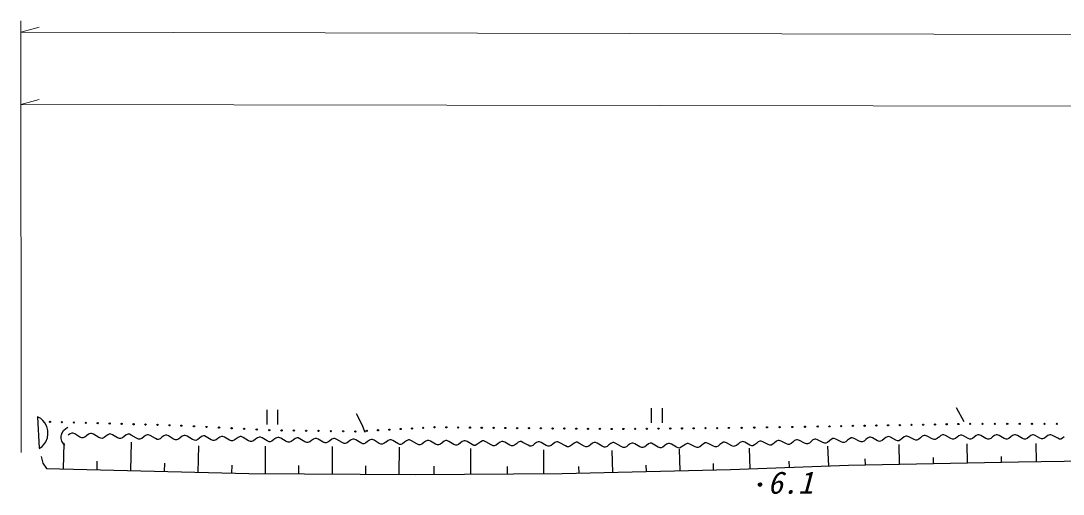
# Model space of a CAD drawing. Units: millimetres on the paper. Extents: x 40 to 680, y 20 to 380.
# Drawn here: x 332.6 to 418.3, y 288.2 to 327.1 of the extents above; entities that cross this region are included whole.
import ezdxf
from ezdxf.enums import TextEntityAlignment as Align

# ---------------------------------------------------------------- set-up
doc = ezdxf.new("R2010")
doc.units = ezdxf.units.MM
doc.layers.add('M-BGD', color=7, linetype='Continuous', lineweight=25)
doc.layers.add('M-STR-HTXT', color=7, linetype='Continuous', lineweight=13)
doc.styles.add('ＭＳ ゴシック', font='')
doc.styles.get('ＭＳ ゴシック').set_extended_font_data('MS Gothic')

msp = doc.modelspace()

# ---------------------------------------------------------------- linework, layer by layer
at = {"layer": 'M-BGD'}
for p, q in [((352.856, 295.157), (352.856, 293.957)), ((353.768, 293.957), (353.768, 295.157)), ((360.182, 294.858), (360.673, 293.975)), ((384.452, 295.31), (384.452, 294.11)), ((385.364, 294.11), (385.364, 295.31)), ((409.507, 295.349), (410.145, 294.22)), ((334.004, 294.588), (334.127, 292.011)), ((334.271, 294.445), (334.004, 294.588)), ((334.435, 294.296), (334.271, 294.445)), ((334.6, 294.096), (334.435, 294.296)), ((334.771, 293.792), (334.6, 294.096)), ((360.673, 293.975), (360.918, 293.337)), ((334.838, 293.482), (334.771, 293.792)), ((334.816, 292.857), (334.853, 293.171)), ((334.853, 293.171), (334.838, 293.482)), ((335.948, 292.994), (335.966, 293.113)), ((335.966, 293.113), (336.023, 293.286)), ((336.023, 293.286), (336.144, 293.48)), ((336.144, 293.48), (336.32, 293.635)), ((336.32, 293.635), (336.486, 293.731)), ((336.684, 293.191), (336.531, 293.074)), ((336.835, 293.248), (336.684, 293.191)), ((336.925, 293.246), (336.835, 293.248)), ((337.073, 293.183), (336.925, 293.246)), ((337.488, 292.934), (337.073, 293.183)), ((338.031, 293.042), (337.878, 292.926)), ((338.193, 293.167), (338.031, 293.042)), ((338.355, 293.228), (338.193, 293.167)), ((338.451, 293.226), (338.355, 293.228)), ((338.609, 293.158), (338.451, 293.226)), ((339.052, 292.893), (338.609, 293.158)), ((339.783, 293.125), (339.63, 293.009)), ((339.934, 293.182), (339.783, 293.125)), ((340.024, 293.18), (339.934, 293.182)), ((340.173, 293.117), (340.024, 293.18)), ((340.588, 292.868), (340.173, 293.117)), ((341.293, 293.102), (341.13, 292.977)), ((341.454, 293.162), (341.293, 293.102)), ((341.55, 293.16), (341.454, 293.162)), ((341.709, 293.093), (341.55, 293.16)), ((342.151, 292.827), (341.709, 293.093)), ((342.882, 293.06), (342.73, 292.943)), ((343.033, 293.117), (342.882, 293.06)), ((343.123, 293.115), (343.033, 293.117)), ((343.272, 293.052), (343.123, 293.115)), ((343.687, 292.803), (343.272, 293.052)), ((344.382, 293.028), (344.229, 292.912)), ((344.533, 293.085), (344.382, 293.028)), ((344.623, 293.083), (344.533, 293.085)), ((344.772, 293.02), (344.623, 293.083)), ((345.187, 292.771), (344.772, 293.02)), ((346.053, 293.065), (345.892, 293.004)), ((346.149, 293.063), (346.053, 293.065)), ((346.308, 292.996), (346.149, 293.063)), ((347.632, 293.02), (347.481, 292.963)), ((347.722, 293.018), (347.632, 293.02)), ((347.871, 292.955), (347.722, 293.018)), ((405.471, 293.016), (405.381, 293.013)), ((405.623, 292.961), (405.471, 293.016)), ((406.88, 293.065), (406.732, 293)), ((406.97, 293.068), (406.88, 293.065)), ((407.122, 293.013), (406.97, 293.068)), ((408.253, 293.047), (408.103, 292.926)), ((408.403, 293.107), (408.253, 293.047)), ((408.493, 293.107), (408.403, 293.107)), ((408.643, 293.048), (408.493, 293.107)), ((409.063, 292.809), (408.643, 293.048)), ((409.743, 293.042), (409.603, 292.93)), ((409.883, 293.098), (409.743, 293.042)), ((409.967, 293.099), (409.883, 293.098)), ((410.107, 293.043), (409.967, 293.099)), ((410.499, 292.82), (410.107, 293.043)), ((411.153, 293.053), (411.003, 292.933)), ((411.303, 293.113), (411.153, 293.053)), ((411.393, 293.114), (411.303, 293.113)), ((411.543, 293.054), (411.393, 293.114)), ((411.963, 292.815), (411.543, 293.054)), ((412.653, 293.056), (412.503, 292.936)), ((412.803, 293.117), (412.653, 293.056)), ((412.893, 293.117), (412.803, 293.117)), ((413.043, 293.057), (412.893, 293.117)), ((413.463, 292.818), (413.043, 293.057)), ((414.153, 293.06), (414.003, 292.939)), ((414.303, 293.12), (414.153, 293.06)), ((414.393, 293.12), (414.303, 293.12)), ((414.543, 293.061), (414.393, 293.12)), ((414.963, 292.821), (414.543, 293.061)), ((415.643, 293.055), (415.503, 292.943)), ((415.783, 293.111), (415.643, 293.055)), ((415.867, 293.111), (415.783, 293.111)), ((416.007, 293.056), (415.867, 293.111)), ((416.399, 292.833), (416.007, 293.056)), ((417.053, 293.066), (416.903, 292.946)), ((417.203, 293.126), (417.053, 293.066)), ((417.293, 293.126), (417.203, 293.126)), ((417.443, 293.067), (417.293, 293.126)), ((417.863, 292.828), (417.443, 293.067)), ((334.128, 291.991), (334.38, 292.159)), ((334.38, 292.159), (334.529, 292.322)), ((334.529, 292.322), (334.675, 292.538)), ((334.675, 292.538), (334.816, 292.857)), ((335.95, 292.812), (335.948, 292.994)), ((336.007, 292.59), (335.95, 292.812)), ((336.103, 292.424), (336.007, 292.59)), ((336.258, 292.248), (336.103, 292.424)), ((336.126, 290.319), (336.18, 292.423)), ((337.637, 292.871), (337.488, 292.934)), ((337.727, 292.869), (337.637, 292.871)), ((337.878, 292.926), (337.727, 292.869)), ((339.21, 292.826), (339.052, 292.893)), ((339.306, 292.823), (339.21, 292.826)), ((339.468, 292.884), (339.306, 292.823)), ((339.63, 293.009), (339.468, 292.884)), ((340.736, 292.805), (340.588, 292.868)), ((340.826, 292.803), (340.736, 292.805)), ((340.978, 292.86), (340.826, 292.803)), ((341.13, 292.977), (340.978, 292.86)), ((341.668, 290.176), (341.728, 292.498)), ((342.31, 292.76), (342.151, 292.827)), ((342.406, 292.758), (342.31, 292.76)), ((342.567, 292.819), (342.406, 292.758)), ((342.73, 292.943), (342.567, 292.819)), ((343.836, 292.74), (343.687, 292.803)), ((343.926, 292.738), (343.836, 292.74)), ((344.077, 292.795), (343.926, 292.738)), ((344.229, 292.912), (344.077, 292.795)), ((345.335, 292.708), (345.187, 292.771)), ((345.425, 292.706), (345.335, 292.708)), ((345.577, 292.763), (345.425, 292.706)), ((345.729, 292.88), (345.577, 292.763)), ((345.892, 293.004), (345.729, 292.88)), ((346.75, 292.73), (346.308, 292.996)), ((346.909, 292.663), (346.75, 292.73)), ((347.005, 292.661), (346.909, 292.663)), ((347.166, 292.721), (347.005, 292.661)), ((347.329, 292.846), (347.166, 292.721)), ((347.21, 290.033), (347.267, 292.222)), ((347.481, 292.963), (347.329, 292.846)), ((348.286, 292.706), (347.871, 292.955)), ((348.435, 292.643), (348.286, 292.706)), ((348.525, 292.641), (348.435, 292.643)), ((348.676, 292.698), (348.525, 292.641)), ((348.828, 292.814), (348.676, 292.698)), ((348.981, 292.931), (348.828, 292.814)), ((349.132, 292.988), (348.981, 292.931)), ((349.222, 292.986), (349.132, 292.988)), ((349.371, 292.923), (349.222, 292.986)), ((349.786, 292.674), (349.371, 292.923)), ((349.934, 292.611), (349.786, 292.674)), ((350.024, 292.609), (349.934, 292.611)), ((350.175, 292.666), (350.024, 292.609)), ((350.328, 292.783), (350.175, 292.666)), ((350.491, 292.907), (350.328, 292.783)), ((350.652, 292.968), (350.491, 292.907)), ((350.748, 292.966), (350.652, 292.968)), ((350.907, 292.898), (350.748, 292.966)), ((351.349, 292.633), (350.907, 292.898)), ((351.508, 292.566), (351.349, 292.633)), ((351.604, 292.564), (351.508, 292.566)), ((351.765, 292.624), (351.604, 292.564)), ((351.928, 292.749), (351.765, 292.624)), ((352.08, 292.866), (351.928, 292.749)), ((352.231, 292.923), (352.08, 292.866)), ((352.321, 292.921), (352.231, 292.923)), ((352.47, 292.857), (352.321, 292.921)), ((352.885, 292.609), (352.47, 292.857)), ((352.741, 289.919), (352.751, 292.183)), ((353.034, 292.545), (352.885, 292.609)), ((353.124, 292.544), (353.034, 292.545)), ((353.275, 292.6), (353.124, 292.544)), ((353.427, 292.717), (353.275, 292.6)), ((353.59, 292.842), (353.427, 292.717)), ((353.751, 292.902), (353.59, 292.842)), ((353.847, 292.9), (353.751, 292.902)), ((354.006, 292.833), (353.847, 292.9)), ((354.448, 292.568), (354.006, 292.833)), ((354.607, 292.5), (354.448, 292.568)), ((354.703, 292.498), (354.607, 292.5)), ((354.864, 292.559), (354.703, 292.498)), ((355.027, 292.683), (354.864, 292.559)), ((355.179, 292.8), (355.027, 292.683)), ((355.331, 292.857), (355.179, 292.8)), ((355.421, 292.855), (355.331, 292.857)), ((355.569, 292.792), (355.421, 292.855)), ((355.984, 292.543), (355.569, 292.792)), ((356.133, 292.48), (355.984, 292.543)), ((356.223, 292.478), (356.133, 292.48)), ((356.374, 292.535), (356.223, 292.478)), ((356.527, 292.652), (356.374, 292.535)), ((356.679, 292.769), (356.527, 292.652)), ((356.83, 292.825), (356.679, 292.769)), ((356.92, 292.823), (356.83, 292.825)), ((357.069, 292.76), (356.92, 292.823)), ((357.484, 292.511), (357.069, 292.76)), ((357.633, 292.448), (357.484, 292.511)), ((357.723, 292.446), (357.633, 292.448)), ((357.874, 292.503), (357.723, 292.446)), ((358.026, 292.62), (357.874, 292.503)), ((358.189, 292.745), (358.026, 292.62)), ((358.35, 292.805), (358.189, 292.745)), ((358.446, 292.803), (358.35, 292.805)), ((358.605, 292.736), (358.446, 292.803)), ((359.047, 292.47), (358.605, 292.736)), ((359.206, 292.403), (359.047, 292.47)), ((359.302, 292.401), (359.206, 292.403)), ((359.463, 292.462), (359.302, 292.401)), ((359.626, 292.586), (359.463, 292.462)), ((359.778, 292.703), (359.626, 292.586)), ((359.93, 292.76), (359.778, 292.703)), ((360.02, 292.758), (359.93, 292.76)), ((360.168, 292.695), (360.02, 292.758)), ((360.583, 292.446), (360.168, 292.695)), ((360.732, 292.383), (360.583, 292.446)), ((360.822, 292.381), (360.732, 292.383)), ((360.973, 292.438), (360.822, 292.381)), ((361.126, 292.555), (360.973, 292.438)), ((361.278, 292.671), (361.126, 292.555)), ((361.429, 292.728), (361.278, 292.671)), ((361.519, 292.726), (361.429, 292.728)), ((361.668, 292.663), (361.519, 292.726)), ((362.083, 292.414), (361.668, 292.663)), ((362.232, 292.351), (362.083, 292.414)), ((362.322, 292.349), (362.232, 292.351)), ((362.473, 292.406), (362.322, 292.349)), ((362.625, 292.523), (362.473, 292.406)), ((362.818, 292.64), (362.667, 292.522)), ((362.969, 292.698), (362.818, 292.64)), ((363.059, 292.697), (362.969, 292.698)), ((363.208, 292.635), (363.059, 292.697)), ((363.625, 292.39), (363.208, 292.635)), ((363.774, 292.328), (363.625, 292.39)), ((363.864, 292.326), (363.774, 292.328)), ((364.015, 292.385), (363.864, 292.326)), ((364.167, 292.503), (364.015, 292.385)), ((364.328, 292.629), (364.167, 292.503)), ((364.489, 292.69), (364.328, 292.629)), ((364.585, 292.689), (364.489, 292.69)), ((364.744, 292.623), (364.585, 292.689)), ((365.189, 292.361), (364.744, 292.623)), ((365.348, 292.295), (365.189, 292.361)), ((365.444, 292.294), (365.348, 292.295)), ((365.605, 292.356), (365.444, 292.294)), ((365.767, 292.482), (365.605, 292.356)), ((365.918, 292.6), (365.767, 292.482)), ((366.069, 292.658), (365.918, 292.6)), ((366.159, 292.657), (366.069, 292.658)), ((366.308, 292.595), (366.159, 292.657)), ((366.725, 292.35), (366.308, 292.595)), ((366.874, 292.288), (366.725, 292.35)), ((366.964, 292.286), (366.874, 292.288)), ((367.115, 292.344), (366.964, 292.286)), ((367.266, 292.463), (367.115, 292.344)), ((367.418, 292.581), (367.266, 292.463)), ((367.569, 292.639), (367.418, 292.581)), ((367.659, 292.637), (367.569, 292.639)), ((367.808, 292.576), (367.659, 292.637)), ((368.225, 292.33), (367.808, 292.576)), ((368.374, 292.268), (368.225, 292.33)), ((368.464, 292.267), (368.374, 292.268)), ((368.615, 292.325), (368.464, 292.267)), ((368.766, 292.443), (368.615, 292.325)), ((368.918, 292.561), (368.766, 292.443)), ((369.069, 292.619), (368.918, 292.561)), ((369.159, 292.618), (369.069, 292.619)), ((369.308, 292.556), (369.159, 292.618)), ((369.725, 292.311), (369.308, 292.556)), ((369.874, 292.249), (369.725, 292.311)), ((369.964, 292.248), (369.874, 292.249)), ((370.115, 292.306), (369.964, 292.248)), ((370.266, 292.424), (370.115, 292.306)), ((370.428, 292.55), (370.266, 292.424)), ((370.589, 292.612), (370.428, 292.55)), ((370.685, 292.61), (370.589, 292.612)), ((370.844, 292.544), (370.685, 292.61)), ((371.288, 292.283), (370.844, 292.544)), ((371.448, 292.216), (371.288, 292.283)), ((371.544, 292.215), (371.448, 292.216)), ((371.704, 292.277), (371.544, 292.215)), ((371.866, 292.403), (371.704, 292.277)), ((372.018, 292.521), (371.866, 292.403)), ((372.168, 292.579), (372.018, 292.521)), ((372.258, 292.578), (372.168, 292.579)), ((372.408, 292.516), (372.258, 292.578)), ((372.824, 292.271), (372.408, 292.516)), ((372.974, 292.209), (372.824, 292.271)), ((373.064, 292.208), (372.974, 292.209)), ((373.214, 292.266), (373.064, 292.208)), ((373.366, 292.384), (373.214, 292.266)), ((373.517, 292.502), (373.366, 292.384)), ((373.668, 292.56), (373.517, 292.502)), ((373.758, 292.559), (373.668, 292.56)), ((373.907, 292.497), (373.758, 292.559)), ((374.324, 292.251), (373.907, 292.497)), ((374.473, 292.189), (374.324, 292.251)), ((374.563, 292.188), (374.473, 292.189)), ((374.714, 292.246), (374.563, 292.188)), ((374.866, 292.364), (374.714, 292.246)), ((375.017, 292.482), (374.866, 292.364)), ((375.168, 292.54), (375.017, 292.482)), ((375.258, 292.539), (375.168, 292.54)), ((375.407, 292.477), (375.258, 292.539)), ((375.824, 292.232), (375.407, 292.477)), ((375.973, 292.17), (375.824, 292.232)), ((376.063, 292.169), (375.973, 292.17)), ((376.214, 292.227), (376.063, 292.169)), ((376.366, 292.345), (376.214, 292.227)), ((376.527, 292.471), (376.366, 292.345)), ((376.688, 292.533), (376.527, 292.471)), ((376.784, 292.532), (376.688, 292.533)), ((376.943, 292.465), (376.784, 292.532)), ((377.388, 292.204), (376.943, 292.465)), ((377.547, 292.138), (377.388, 292.204)), ((377.804, 292.198), (377.643, 292.136)), ((377.966, 292.324), (377.804, 292.198)), ((378.117, 292.442), (377.966, 292.324)), ((378.268, 292.5), (378.117, 292.442)), ((378.358, 292.499), (378.268, 292.5)), ((378.507, 292.437), (378.358, 292.499)), ((378.924, 292.192), (378.507, 292.437)), ((379.073, 292.13), (378.924, 292.192)), ((379.314, 292.187), (379.163, 292.129)), ((379.465, 292.305), (379.314, 292.187)), ((379.617, 292.423), (379.465, 292.305)), ((379.768, 292.481), (379.617, 292.423)), ((379.858, 292.48), (379.768, 292.481)), ((380.007, 292.418), (379.858, 292.48)), ((380.424, 292.172), (380.007, 292.418)), ((380.573, 292.111), (380.424, 292.172)), ((380.814, 292.167), (380.663, 292.109)), ((380.965, 292.285), (380.814, 292.167)), ((381.127, 292.411), (380.965, 292.285)), ((381.288, 292.473), (381.127, 292.411)), ((381.384, 292.472), (381.288, 292.473)), ((381.543, 292.406), (381.384, 292.472)), ((381.988, 292.144), (381.543, 292.406)), ((382.565, 292.265), (382.403, 292.139)), ((382.717, 292.383), (382.565, 292.265)), ((382.867, 292.441), (382.717, 292.383)), ((382.957, 292.44), (382.867, 292.441)), ((383.107, 292.378), (382.957, 292.44)), ((383.523, 292.132), (383.107, 292.378)), ((384.065, 292.245), (383.913, 292.127)), ((384.217, 292.363), (384.065, 292.245)), ((384.367, 292.422), (384.217, 292.363)), ((384.457, 292.42), (384.367, 292.422)), ((384.607, 292.358), (384.457, 292.42)), ((385.023, 292.113), (384.607, 292.358)), ((385.565, 292.226), (385.413, 292.108)), ((385.716, 292.344), (385.565, 292.226)), ((385.867, 292.402), (385.716, 292.344)), ((385.957, 292.401), (385.867, 292.402)), ((386.106, 292.339), (385.957, 292.401)), ((386.523, 292.094), (386.106, 292.339)), ((387.065, 292.207), (386.913, 292.089)), ((387.244, 292.331), (387.098, 292.206)), ((387.391, 292.396), (387.244, 292.331)), ((387.481, 292.399), (387.391, 292.396)), ((387.633, 292.345), (387.481, 292.399)), ((388.061, 292.119), (387.633, 292.345)), ((388.597, 292.258), (388.451, 292.133)), ((388.743, 292.383), (388.597, 292.258)), ((388.891, 292.448), (388.743, 292.383)), ((388.98, 292.451), (388.891, 292.448)), ((389.132, 292.396), (388.98, 292.451)), ((389.56, 292.171), (389.132, 292.396)), ((389.712, 292.116), (389.56, 292.171)), ((389.95, 292.184), (389.802, 292.119)), ((390.096, 292.309), (389.95, 292.184)), ((390.242, 292.434), (390.096, 292.309)), ((390.39, 292.499), (390.242, 292.434)), ((390.48, 292.502), (390.39, 292.499)), ((390.632, 292.447), (390.48, 292.502)), ((391.06, 292.222), (390.632, 292.447)), ((391.212, 292.167), (391.06, 292.222)), ((391.301, 292.17), (391.212, 292.167)), ((391.449, 292.235), (391.301, 292.17)), ((391.595, 292.36), (391.449, 292.235)), ((391.741, 292.485), (391.595, 292.36)), ((391.889, 292.551), (391.741, 292.485)), ((391.979, 292.554), (391.889, 292.551)), ((392.131, 292.499), (391.979, 292.554)), ((392.559, 292.273), (392.131, 292.499)), ((392.711, 292.219), (392.559, 292.273)), ((392.801, 292.222), (392.711, 292.219)), ((392.948, 292.287), (392.801, 292.222)), ((393.094, 292.412), (392.948, 292.287)), ((393.24, 292.537), (393.094, 292.412)), ((393.388, 292.602), (393.24, 292.537)), ((393.478, 292.605), (393.388, 292.602)), ((393.63, 292.55), (393.478, 292.605)), ((394.058, 292.325), (393.63, 292.55)), ((394.21, 292.27), (394.058, 292.325)), ((394.3, 292.273), (394.21, 292.27)), ((394.448, 292.338), (394.3, 292.273)), ((394.593, 292.463), (394.448, 292.338)), ((394.739, 292.588), (394.593, 292.463)), ((394.887, 292.653), (394.739, 292.588)), ((394.977, 292.656), (394.887, 292.653)), ((395.129, 292.602), (394.977, 292.656)), ((395.557, 292.376), (395.129, 292.602)), ((395.709, 292.321), (395.557, 292.376)), ((395.799, 292.324), (395.709, 292.321)), ((395.947, 292.39), (395.799, 292.324)), ((396.092, 292.515), (395.947, 292.39)), ((396.238, 292.64), (396.092, 292.515)), ((396.386, 292.705), (396.238, 292.64)), ((396.476, 292.708), (396.386, 292.705)), ((396.628, 292.653), (396.476, 292.708)), ((397.056, 292.428), (396.628, 292.653)), ((397.208, 292.373), (397.056, 292.428)), ((397.298, 292.376), (397.208, 292.373)), ((397.446, 292.441), (397.298, 292.376)), ((397.592, 292.566), (397.446, 292.441)), ((397.737, 292.691), (397.592, 292.566)), ((397.885, 292.756), (397.737, 292.691)), ((397.975, 292.759), (397.885, 292.756)), ((398.127, 292.704), (397.975, 292.759)), ((398.555, 292.479), (398.127, 292.704)), ((398.707, 292.424), (398.555, 292.479)), ((398.797, 292.427), (398.707, 292.424)), ((398.945, 292.492), (398.797, 292.427)), ((399.091, 292.617), (398.945, 292.492)), ((399.04, 290.572), (398.978, 292.182)), ((399.237, 292.742), (399.091, 292.617)), ((399.384, 292.808), (399.237, 292.742)), ((399.474, 292.811), (399.384, 292.808)), ((399.626, 292.756), (399.474, 292.811)), ((400.054, 292.53), (399.626, 292.756)), ((400.206, 292.476), (400.054, 292.53)), ((400.296, 292.479), (400.206, 292.476)), ((400.444, 292.544), (400.296, 292.479)), ((400.59, 292.669), (400.444, 292.544)), ((400.736, 292.794), (400.59, 292.669)), ((400.883, 292.859), (400.736, 292.794)), ((400.973, 292.862), (400.883, 292.859)), ((401.125, 292.807), (400.973, 292.862)), ((401.553, 292.582), (401.125, 292.807)), ((401.705, 292.527), (401.553, 292.582)), ((401.795, 292.53), (401.705, 292.527)), ((401.943, 292.595), (401.795, 292.53)), ((402.089, 292.72), (401.943, 292.595)), ((402.235, 292.845), (402.089, 292.72)), ((402.383, 292.91), (402.235, 292.845)), ((402.473, 292.913), (402.383, 292.91)), ((402.625, 292.859), (402.473, 292.913)), ((403.052, 292.633), (402.625, 292.859)), ((403.204, 292.578), (403.052, 292.633)), ((403.294, 292.581), (403.204, 292.578)), ((403.442, 292.647), (403.294, 292.581)), ((403.588, 292.772), (403.442, 292.647)), ((403.734, 292.897), (403.588, 292.772)), ((403.882, 292.962), (403.734, 292.897)), ((403.972, 292.965), (403.882, 292.962)), ((404.124, 292.91), (403.972, 292.965)), ((404.552, 292.685), (404.124, 292.91)), ((404.704, 292.63), (404.552, 292.685)), ((404.794, 292.633), (404.704, 292.63)), ((404.941, 292.698), (404.794, 292.633)), ((404.85, 290.712), (404.819, 292.324)), ((405.087, 292.823), (404.941, 292.698)), ((405.233, 292.948), (405.087, 292.823)), ((405.381, 293.013), (405.233, 292.948)), ((406.051, 292.736), (405.623, 292.961)), ((406.203, 292.681), (406.051, 292.736)), ((406.293, 292.684), (406.203, 292.681)), ((406.44, 292.749), (406.293, 292.684)), ((406.586, 292.874), (406.44, 292.749)), ((406.732, 293), (406.586, 292.874)), ((407.55, 292.787), (407.122, 293.013)), ((407.702, 292.733), (407.55, 292.787)), ((407.792, 292.736), (407.702, 292.733)), ((407.94, 292.801), (407.792, 292.736)), ((408.085, 292.926), (407.94, 292.801)), ((409.214, 292.749), (409.063, 292.809)), ((409.304, 292.749), (409.214, 292.749)), ((409.453, 292.809), (409.304, 292.749)), ((409.603, 292.93), (409.453, 292.809)), ((410.442, 290.818), (410.413, 292.365)), ((410.64, 292.764), (410.499, 292.82)), ((410.724, 292.764), (410.64, 292.764)), ((410.863, 292.82), (410.724, 292.764)), ((411.003, 292.933), (410.863, 292.82)), ((412.114, 292.755), (411.963, 292.815)), ((412.204, 292.755), (412.114, 292.755)), ((412.353, 292.816), (412.204, 292.755)), ((412.503, 292.936), (412.353, 292.816)), ((413.614, 292.758), (413.463, 292.818)), ((413.704, 292.759), (413.614, 292.758)), ((413.853, 292.819), (413.704, 292.759)), ((414.003, 292.939), (413.853, 292.819)), ((415.114, 292.762), (414.963, 292.821)), ((415.204, 292.762), (415.114, 292.762)), ((415.353, 292.822), (415.204, 292.762)), ((415.503, 292.943), (415.353, 292.822)), ((416.12, 290.921), (416.096, 292.39)), ((416.539, 292.777), (416.399, 292.833)), ((416.623, 292.777), (416.539, 292.777)), ((416.763, 292.833), (416.623, 292.777)), ((416.903, 292.946), (416.763, 292.833)), ((418.014, 292.768), (417.863, 292.828)), ((418.104, 292.768), (418.014, 292.768)), ((418.253, 292.829), (418.104, 292.768)), ((418.403, 292.949), (418.253, 292.829)), ((334.311, 291.336), (334.434, 290.784)), ((358.238, 289.895), (358.248, 292.145)), ((363.735, 289.87), (363.745, 292.106)), ((369.619, 289.887), (369.608, 291.999)), ((375.631, 289.918), (375.621, 291.875)), ((377.643, 292.136), (377.547, 292.138)), ((379.163, 292.129), (379.073, 292.13)), ((380.663, 292.109), (380.573, 292.111)), ((381.283, 290.027), (381.238, 291.822)), ((382.147, 292.078), (381.988, 292.144)), ((382.243, 292.077), (382.147, 292.078)), ((382.403, 292.139), (382.243, 292.077)), ((383.673, 292.07), (383.523, 292.132)), ((383.763, 292.069), (383.673, 292.07)), ((383.913, 292.127), (383.763, 292.069)), ((385.173, 292.051), (385.023, 292.113)), ((385.263, 292.05), (385.173, 292.051)), ((385.413, 292.108), (385.263, 292.05)), ((386.672, 292.032), (386.523, 292.094)), ((386.762, 292.031), (386.672, 292.032)), ((386.913, 292.089), (386.762, 292.031)), ((386.813, 290.163), (386.77, 291.923)), ((388.213, 292.064), (388.061, 292.119)), ((388.303, 292.067), (388.213, 292.064)), ((388.451, 292.133), (388.303, 292.067)), ((389.802, 292.119), (389.712, 292.116)), ((392.577, 290.326), (392.513, 292.028)), ((413.238, 290.87), (413.23, 291.323)), ((334.434, 290.784), (334.74, 290.355)), ((338.897, 290.247), (338.916, 290.964)), ((344.439, 290.104), (344.457, 290.781)), ((349.981, 289.961), (349.999, 290.633)), ((355.49, 289.907), (355.493, 290.584)), ((360.987, 289.882), (360.99, 290.555)), ((366.613, 289.872), (366.609, 290.528)), ((372.625, 289.902), (372.622, 290.513)), ((378.517, 289.959), (378.503, 290.516)), ((384.048, 290.095), (384.035, 290.628)), ((389.579, 290.231), (389.566, 290.754)), ((390.962, 290.265), (400.655, 290.633)), ((395.808, 290.449), (395.79, 290.945)), ((400.655, 290.633), (414.637, 290.897)), ((402.053, 290.659), (402.044, 291.138)), ((407.646, 290.765), (407.637, 291.241)), ((414.637, 290.897), (429.471, 291.142)), ((334.74, 290.355), (351.367, 289.925)), ((351.367, 289.925), (365.109, 289.864)), ((365.109, 289.864), (377.134, 289.925)), ((377.134, 289.925), (390.962, 290.265))]:
    msp.add_line(p, q, dxfattribs=at)
for centre, radius in [((335.022, 294.183), 0.05), ((336.004, 294.155), 0.05), ((336.986, 294.126), 0.05), ((337.969, 294.097), 0.05), ((338.951, 294.069), 0.05), ((339.933, 294.04), 0.05), ((340.916, 294.012), 0.05), ((341.898, 293.983), 0.05), ((342.88, 293.955), 0.05), ((343.863, 293.926), 0.05), ((344.845, 293.898), 0.05), ((345.827, 293.869), 0.05), ((400.061, 293.827), 0.05), ((401.025, 293.844), 0.05), ((401.989, 293.861), 0.05), ((402.952, 293.879), 0.05), ((403.916, 293.896), 0.05), ((404.879, 293.913), 0.05), ((405.843, 293.93), 0.05), ((406.806, 293.947), 0.05), ((407.77, 293.965), 0.05), ((408.733, 293.982), 0.05), ((409.697, 293.999), 0.05), ((410.66, 294.016), 0.05), ((411.679, 294.016), 0.05), ((412.697, 294.016), 0.05), ((413.716, 294.016), 0.05), ((414.734, 294.016), 0.05), ((415.752, 294.016), 0.05), ((416.771, 294.016), 0.05), ((417.789, 294.016), 0.05), ((346.859, 293.815), 0.05), ((347.892, 293.761), 0.05), ((348.924, 293.707), 0.05), ((349.956, 293.654), 0.05), ((350.988, 293.6), 0.05), ((352.02, 293.546), 0.05), ((353.052, 293.492), 0.05), ((354.064, 293.478), 0.05), ((355.075, 293.463), 0.05), ((356.087, 293.449), 0.05), ((357.098, 293.434), 0.05), ((358.11, 293.42), 0.05), ((359.121, 293.405), 0.05), ((360.133, 293.391), 0.05), ((361.061, 293.44), 0.05), ((361.99, 293.49), 0.05), ((362.919, 293.539), 0.05), ((363.848, 293.588), 0.05), ((364.777, 293.638), 0.05), ((365.706, 293.687), 0.05), ((366.635, 293.736), 0.05), ((367.606, 293.727), 0.05), ((368.576, 293.717), 0.05), ((369.547, 293.707), 0.05), ((370.518, 293.697), 0.05), ((371.489, 293.687), 0.05), ((372.459, 293.677), 0.05), ((373.43, 293.667), 0.05), ((374.401, 293.658), 0.05), ((375.372, 293.648), 0.05), ((376.343, 293.638), 0.05), ((377.313, 293.628), 0.05), ((378.284, 293.618), 0.05), ((379.255, 293.608), 0.05), ((380.226, 293.599), 0.05), ((381.196, 293.589), 0.05), ((382.16, 293.597), 0.05), ((383.123, 293.606), 0.05), ((384.087, 293.614), 0.05), ((385.05, 293.623), 0.05), ((386.014, 293.632), 0.05), ((386.977, 293.64), 0.05), ((387.941, 293.649), 0.05), ((388.904, 293.657), 0.05), ((389.868, 293.666), 0.05), ((390.831, 293.675), 0.05), ((391.874, 293.691), 0.05), ((392.918, 293.708), 0.05), ((393.961, 293.725), 0.05), ((395.004, 293.742), 0.05), ((396.048, 293.759), 0.05), ((397.091, 293.776), 0.05), ((398.134, 293.792), 0.05), ((399.098, 293.81), 0.05), ((393.39, 289.03), 0.15), ((393.39, 289.03), 0.09), ((393.39, 289.03), 0.03)]:
    msp.add_circle(centre, radius, dxfattribs=at)
at = {"layer": 'M-STR-HTXT'}
for p, q in [((332.631, 327.111), (332.667, 291.668)), ((332.632, 326.178), (334.133, 326.595)), ((332.632, 326.178), (540.783, 325.756)), ((332.638, 320.247), (334.138, 320.664)), ((332.638, 320.247), (540.783, 319.905))]:
    msp.add_line(p, q, dxfattribs=at)

# ---------------------------------------------------------------- texts
at = {"layer": 'M-BGD', "style": 'ＭＳ ゴシック', "oblique": 15}
msp.add_text('6.1', height=1.833, dxfattribs=at).set_placement((394.007, 287.723), align=Align.BOTTOM_LEFT)

doc.saveas('drawing.dxf')
